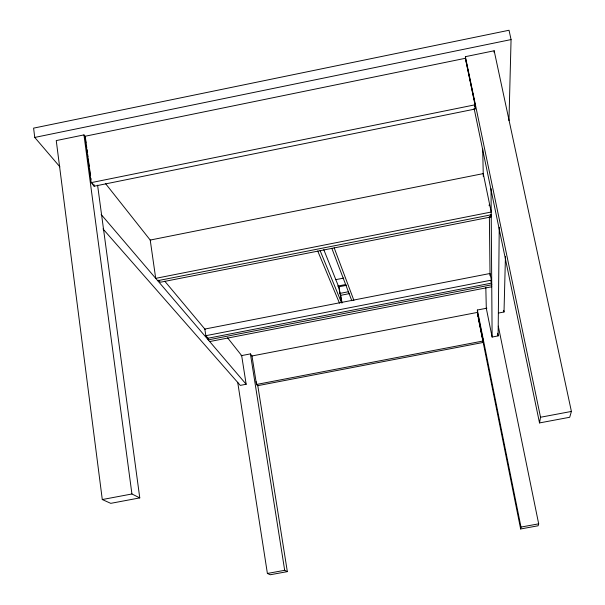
<?xml version="1.0" encoding="UTF-8"?>
<svg xmlns="http://www.w3.org/2000/svg" width="605" height="605" viewBox="0 0 605 605"><rect width="100%" height="100%" fill="white"/><g stroke="black" fill="none" stroke-linecap="round" stroke-linejoin="round"><path stroke-width="0.91" d="M485.823 287.511L486.299 308.3L492.122 337.053L498.119 335.904L499.246 227.276M498.444 313.057L504.01 311.983L505.455 256.369M508.964 120.637L511.066 39.582L509.032 30.25L33.593 128.139L34.75 137.433L59.918 166.867M475.031 105.966L474.963 106.518L474.842 106.064M498.308 326.14L538.684 523.839L538.117 525.775L520.648 528.967L520.981 527.076L477.36 310.025L486.896 308.187M539.524 422.925L540.537 417.246L465.389 56.673L494.164 50.775L571.407 411.445L569.713 417.261L539.524 422.925L474.078 108.303M34.75 137.433L511.066 39.582M86.16 143.143L85.297 136.662L83.959 134.9L56.25 140.587L102.29 499.548L110.76 503.345L139.77 497.9L97.586 185.183M91.204 182.642L475.152 104.786L465.464 58.269L84.995 136.276L91.204 182.642L94.13 186.219L475.296 108.998L475.152 104.786M157.701 280.69L491.222 214.798M490.844 214.518L490.859 216.983L160.378 282.24L158.608 280.16M335.465 279.714L343.784 278.088M337.545 286.112L345.878 284.486M346.461 285.326L338.77 286.83L339.934 293.41L340.713 295.323L349.221 293.659M339.934 293.41L348.488 291.739M205.844 335.692L491.381 280.138L490.02 273.49L204.838 329.06L205.844 335.692L208.007 338.233L491.404 283.14L491.381 280.138M209.678 341.553L491.759 286.762M241.077 355.702L250.41 353.895L252.081 356.103M227.578 337.794L241.66 355.589L246.159 384.258L240.298 385.385L102.986 228.909M256.497 384.47L483.214 340.978L477.474 312.399L251.982 355.967L256.497 384.47L257.526 385.718L483.259 342.43L483.214 340.978M102.29 499.548L131.928 493.983L139.77 497.9M540.537 417.246L571.407 411.445M237.704 382.284L267.395 573.464L284.683 570.303L287.337 571.627L257.654 384.765M520.981 527.076L538.684 523.839M287.337 571.627L270.261 574.75L267.395 573.464M101.141 214.457L246.159 384.258M164.779 281.204L205.201 329.491M105.557 183.625L150.728 240.699M317.746 251.045L339.481 303.166M320.09 250.583L341.538 302.765M323.781 249.668L339.102 287.836L341.727 302.712M256.8 384.311L256.384 382.942M331.805 248.269L351.823 300.761M334.157 247.808L353.887 300.36M474.691 105.557L474.849 106.276M483.002 340.872L482.684 339.428M465.684 59.865L474.01 99.833M474.532 105.3L474.91 107.153M490.337 214.442L490.859 216.983M503.685 310.38L504.01 311.983M490.897 280.667L491.744 284.789L208.256 339.881L207.976 338.059M497.575 333.204L498.119 335.904M477.723 314.729L483.259 342.43M477.572 314.517L477.942 316.362M478.313 318.215L480.355 328.379M480.725 330.232L520.648 528.967M474.191 100.528L474.403 101.769M482.639 338.255L483.1 340.902M474.396 101.549L474.592 102.623M256.149 381.732L256.255 382.337M340.592 294.658L342.067 302.999M250.41 353.895L284.683 570.303M474.759 103.674L474.902 104.831M93.881 184.374L94.13 186.219M86.409 144.996L86.78 147.779M87.029 149.624L87.4 152.407M87.649 154.26L88.02 157.035M88.269 158.888L89.26 166.299M89.51 168.145L90.5 175.556M83.959 134.9L131.928 493.983M474.895 104.62L475.001 105.61M474.993 105.399L475.038 106.177M465.389 56.673L465.495 58.95M477.36 310.025L477.481 312.558M482.677 148.611L483.312 176.584M489.158 204.951L489.165 205.791M489.369 216.461L490.042 275.774M491.033 188.707L492.122 337.053M494.164 50.775L494.164 52.612M92.83 183.746A4.099 0.892 76.8 0 1 92.542 183.504M91.037 179.352A4.099 0.892 76.8 0 1 90.871 178.331M483.244 173.612L150.221 240.056L155.712 278.353L491.207 212.03L483.244 173.612"/></g></svg>
